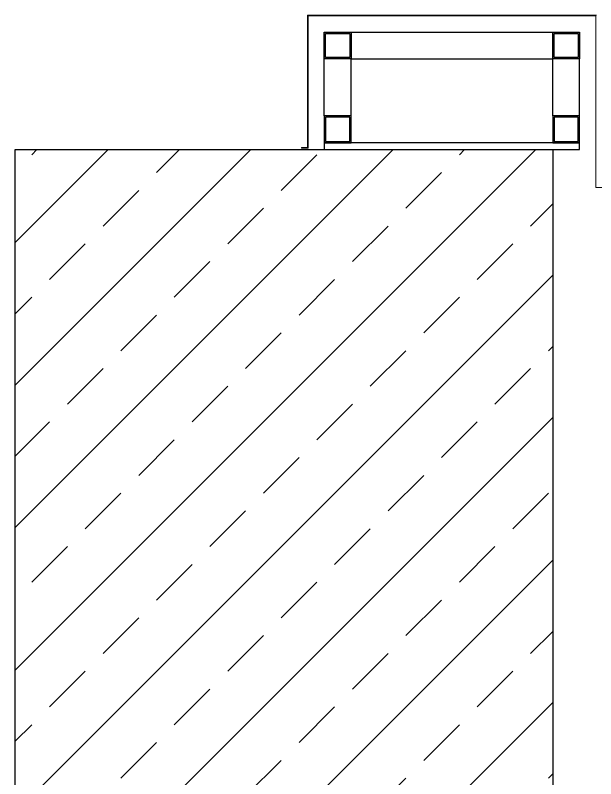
# Model space of a CAD drawing. Header units: metres. Extents: x -11418 to 773, y -8631 to 3561.
# Drawn here: x -1758.4 to -1672, y -8399.5 to -8285.9 of the extents above; entities that cross this region are included whole.
import ezdxf

# ---------------------------------------------------------------- set-up
doc = ezdxf.new("R2010")
doc.units = ezdxf.units.M
doc.header["$LTSCALE"] = 0.01
doc.header["$MEASUREMENT"] = 0
doc.layers.get('0').update_dxf_attribs({"color": 30, "lineweight": 0})
for name, color, linetype in [('AG-ELEV-02', 152, 'Continuous'), ('AR-STEEL', 122, 'Continuous'), ('V-0_Hatch_Concrete', 252, 'Continuous'), ('V-2_Column', 160, 'Continuous')]:
    doc.layers.add(name, color=color, linetype=linetype)
doc.layers.add('AG-Profile_Aluminium', color=122, linetype='Continuous', lineweight=9)

# ---------------------------------------------------------------- blocks, each defined once
blk = doc.blocks.new('150714_ARSA$0$KOLON 80X120')
at = {"layer": 'V-0_Hatch_Concrete'}
h = blk.add_hatch(dxfattribs=at)
h.set_pattern_fill('ANSI33', color=256, scale=60)
h.set_pattern_definition([(45, (-19036.79, -4512.143), (-10.606602, 10.606602), []), (45, (-19026.183, -4512.143), (-10.606602, 10.606602), [7.5, -3.75])])
h.paths.add_polyline_path([(0, 100), (80, 100), (80, 0), (0, 0)])
at = {"layer": 'V-2_Column'}
blk.add_lwpolyline([(0, 100), (80, 100), (80, 0), (0, 0), (0, 100)], dxfattribs=at)
blk = doc.blocks.new('A$C0D064DF4')
at = {"layer": 'AG-Profile_Aluminium'}
for points in [[(435, 200), (435, 3), (426, 3), (426, 2), (436, 2), (436, 199)], [(435, 200), (865, 200)], [(864, 199), (436, 199)], [(889.5, -56.6), (864, -56.6), (864, 199)]]:
    blk.add_lwpolyline(points, dxfattribs=at)
blk = doc.blocks.new('A$C671812AB')
at = {"layer": 'AG-ELEV-02'}
for p, q in [((7888.9, -2098.5), (7888.9, -2013.5)), ((7928.9, -2098.5), (7928.9, -2013.5)), ((8228.9, -2098.5), (8228.9, -2013.5)), ((8268.9, -2098.5), (8268.9, -2013.5))]:
    blk.add_line(p, q, dxfattribs=at)
for points in [[(7928.9, -1973.5), (8228.9, -1973.5)], [(7928.9, -2013.5), (8228.9, -2013.5)]]:
    blk.add_lwpolyline(points, dxfattribs=at)
blk.add_lwpolyline([(7888.9, -2148.5), (8268.9, -2148.5), (8268.9, -2138.5), (7888.9, -2138.5)], close=True, dxfattribs=at)
at = {"layer": 'AR-STEEL'}
for points in [[(7928.9, -2013.5), (7888.9, -2013.5), (7888.9, -1973.5), (7928.9, -1973.5)], [(7926.9, -2011.5), (7890.9, -2011.5), (7890.9, -1975.5), (7926.9, -1975.5)], [(8268.9, -2013.5), (8228.9, -2013.5), (8228.9, -1973.5), (8268.9, -1973.5)], [(8266.9, -2011.5), (8230.9, -2011.5), (8230.9, -1975.5), (8266.9, -1975.5)], [(7888.9, -2138.5), (7928.9, -2138.5), (7928.9, -2098.5), (7888.9, -2098.5)], [(7890.9, -2136.5), (7926.9, -2136.5), (7926.9, -2100.5), (7890.9, -2100.5)], [(8228.9, -2138.5), (8268.9, -2138.5), (8268.9, -2098.5), (8228.9, -2098.5)], [(8230.9, -2136.5), (8266.9, -2136.5), (8266.9, -2100.5), (8230.9, -2100.5)]]:
    blk.add_lwpolyline(points, close=True, dxfattribs=at)
blk.add_blockref('A$C0D064DF4', (7428.9, -2148.5))

msp = doc.modelspace()

# ---------------------------------------------------------------- block references
at = {"xscale": 0.1, "yscale": 0.1, "zscale": 0.1}
msp.add_blockref('A$C671812AB', (-2501.33, -8091.02), dxfattribs=at)
at = {"layer": 'V-2_Column', "lineweight": -2, "transparency": 33554610}
msp.add_blockref('150714_ARSA$0$KOLON 80X120', (-1758.44, -8405.88), dxfattribs=at)

doc.saveas('drawing.dxf')
